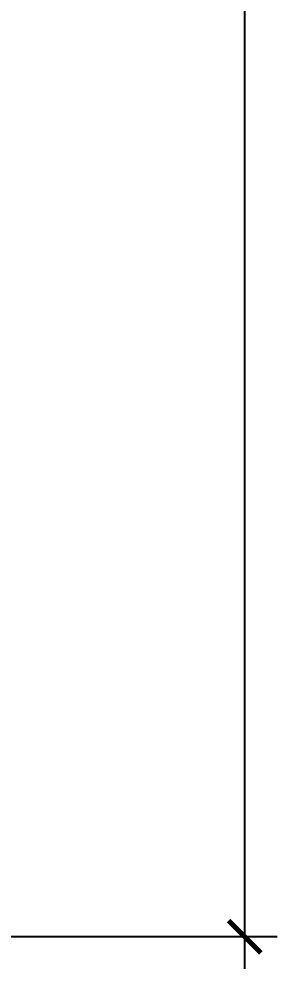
# Model space of a CAD drawing. Header units: millimetres. Extents: x -343543 to 400519, y -115663 to 104219.
# Drawn here: x -152346 to -151867, y -37780 to -36017 of the extents above; entities that cross this region are included whole.
import ezdxf

# ---------------------------------------------------------------- set-up
doc = ezdxf.new("R2010")
doc.units = ezdxf.units.MM
doc.layers.get('0').update_dxf_attribs({"color": 231, "lineweight": 0})
doc.layers.get('DefPoints').update_dxf_attribs({"color": 191})
doc.layers.add('kata_dim', color=231, linetype='Continuous', lineweight=0)
doc.styles.add('SM-DIMTEXT', font='SME.shx', dxfattribs={"width": 0.7})
doc.dimstyles.new('SDIM-100', dxfattribs={"dimscale": 100, "dimtxt": 2, "dimasz": 0.6, "dimexe": 0.6, "dimexo": 0.2, "dimgap": 0.5, "dimtad": 1, "dimdec": 0, "dimzin": 12, "dimtxsty": 'SM-DIMTEXT', "dimblk": 'ARCHTICK', "dimblk1": 'ARCHTICK', "dimblk2": 'ARCHTICK', "dimcen": 0.12, "dimdle": 0.6, "dimclrd": 7, "dimclre": 8, "dimadec": 0, "dimazin": 3, "dimtfac": 2, "dimtix": 1, "dimtmove": 1, "dimatfit": 3, "dimfxl": 1, "dimtzin": 0, "dimarcsym": 1})

# ---------------------------------------------------------------- blocks, each defined once
blk = doc.blocks.new('_ArchTick')
at = {"color": 0, "linetype": 'ByBlock', "const_width": 0.15}
blk.add_lwpolyline([(-0.5, -0.5), (0.5, 0.5)], dxfattribs=at)
blk = doc.blocks.new('*D379')
at = {"layer": 'DefPoints', "color": 0, "linetype": 'Continuous', "ltscale": 1000, "transparency": 16777216}
for p in [(-152978.1, -33120), (-151926.7, -33120), (-152978.1, -37720)]:
    blk.add_point(p, dxfattribs=at)
at = {"layer": 'kata_dim', "color": 7, "linetype": 'Continuous', "lineweight": -2, "ltscale": 1000, "transparency": 16777216}
blk.add_line((-151926.7, -37780), (-151926.7, -33060), dxfattribs=at)
at = {"layer": 'kata_dim', "color": 8, "linetype": 'Continuous', "lineweight": -2, "ltscale": 1000, "transparency": 16777216}
for p, q in [((-152958.1, -33120), (-151866.7, -33120)), ((-152958.1, -37720), (-151866.7, -37720))]:
    blk.add_line(p, q, dxfattribs=at)
at = {"layer": 'kata_dim', "color": 7, "linetype": 'Continuous', "lineweight": -2, "ltscale": 1000, "transparency": 16777216, "xscale": 60, "yscale": 60, "zscale": 60}
for p, rotation in [((-151926.7, -33120), 90), ((-151926.7, -37720), 270)]:
    blk.add_blockref('_ArchTick', p, dxfattribs=dict(at, rotation=rotation))
at = {"layer": 'kata_dim', "color": 0, "linetype": 'Continuous', "ltscale": 1000, "transparency": 16777216, "insert": (-152076.7, -35420), "char_height": 200, "attachment_point": 5, "rotation": 90, "style": 'SM-DIMTEXT'}
blk.add_mtext('4600', dxfattribs=at)

msp = doc.modelspace()

# ---------------------------------------------------------------- dimensions: what is measured, and where the dimension line sits
at = {"layer": 'kata_dim', "linetype": 'Continuous', "ltscale": 1000}
dim = msp.add_linear_dim(base=(-151926.7, -33120), p1=(-152978.1, -37720), p2=(-152978.1, -33120), angle=90, dimstyle='SDIM-100', dxfattribs=at)
dim.commit()
dim.dimension.update_dxf_attribs({"geometry": '*D379', "text_midpoint": (-152076.7, -35420)})

doc.saveas('drawing.dxf')
